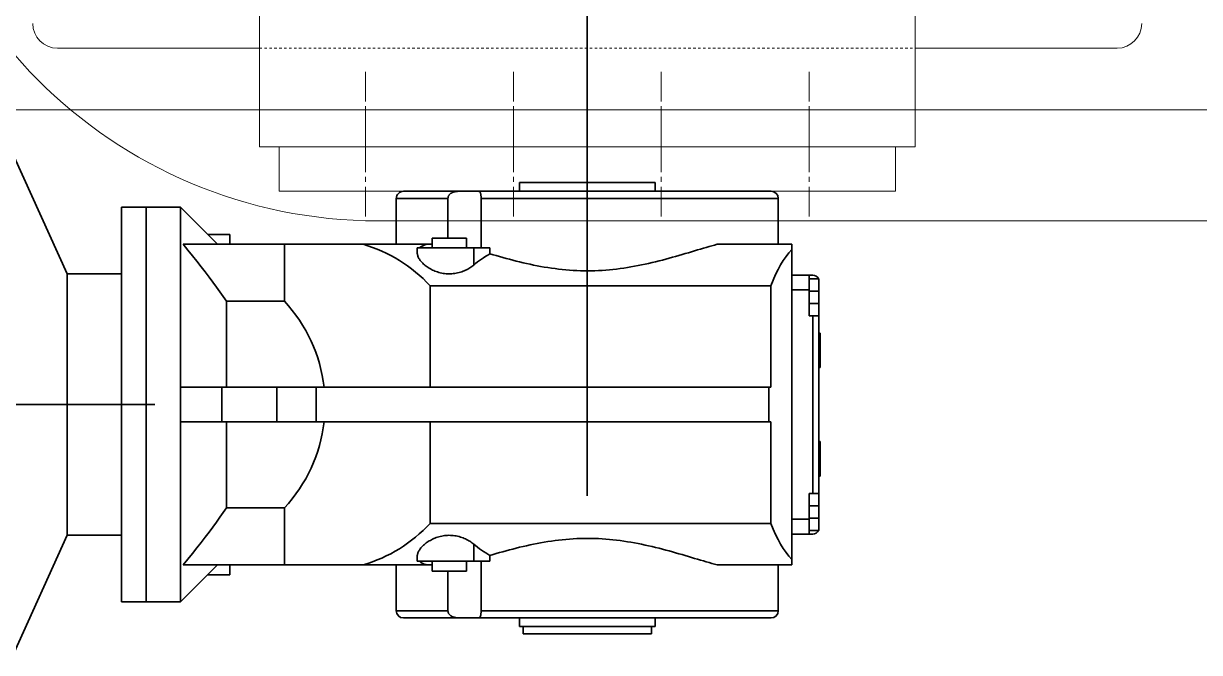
# Model space of a CAD drawing. Header units: millimetres. Extents: x -50460 to 50460, y -35640 to 35640.
# Drawn here: x -25433.7 to -24956.5, y -3484.7 to -3229.7 of the extents above; entities that cross this region are included whole.
import ezdxf

# ---------------------------------------------------------------- set-up
doc = ezdxf.new("R2010")
doc.units = ezdxf.units.MM
doc.linetypes.add('点画线', pattern=[18, 12, -2, 2, -2])
doc.linetypes.add('虚线', pattern=[2, 1, -1])
for name, color, linetype, lineweight in [('CDRAFT0', 7, 'Continuous', 15), ('EB0', 7, 'Continuous', 15), ('EB0_1', 7, 'Continuous', 15), ('中心线层', 1, '点画线', 18), ('尺寸线层', 4, 'Continuous', 18), ('粗实线层', 7, 'Continuous', 15), ('虚线层', 100, '虚线', 18)]:
    doc.layers.add(name, color=color, linetype=linetype, lineweight=lineweight)

# ---------------------------------------------------------------- blocks, each defined once
blk = doc.blocks.new('*X546')
at = {"layer": 'EB0_1'}
blk.add_line((-2765, -195), (-3320, -195), dxfattribs=at)
blk.add_arc((-3320, 0), 195, 90, 270, dxfattribs=at)
blk = doc.blocks.new('*X548')
at = {"layer": 'EB0_1'}
for p, q in [((125, 0), (-125, 0)), ((-125, -18), (-125, 0)), ((125, -18), (125, 0)), ((125, -18), (-125, -18))]:
    blk.add_line(p, q, dxfattribs=at)
at = {"layer": '中心线层'}
blk.add_line((0, -38.61), (0, 19.16), dxfattribs=at)
at = {"layer": '中心线层', "linetype": '点画线', "lineweight": 18}
for p, q in [((-90, -28.21), (-90, 14.29)), ((-30, -28.21), (-30, 14.29)), ((30, -28.21), (30, 14.29)), ((90, -28.21), (90, 14.29))]:
    blk.add_line(p, q, dxfattribs=at)
blk = doc.blocks.new('*X551')
at = {"layer": 'CDRAFT0', "color": 1, "linetype": 'Continuous', "lineweight": 35}
for p, q in [((0, -127), (0, 127)), ((-232.5, 10.5), (-211, -37)), ((27.5, 0), (-27.5, 0)), ((-27.5, 0), (-27.5, -3.500049)), ((27.5, 0), (27.5, -3.500049)), ((74.599998, -3.5), (-74.599998, -3.5)), ((-55.739956, -4.655975), (-55.862282, -4.778586)), ((-55.607475, -4.53805), (-55.739956, -4.655975)), ((-55.46484, -4.425127), (-55.607475, -4.53805)), ((-55.312061, -4.317526), (-55.46484, -4.425127)), ((-55.149464, -4.215743), (-55.312061, -4.317526)), ((-54.977509, -4.120235), (-55.149464, -4.215743)), ((-54.796185, -4.031132), (-54.977509, -4.120235)), ((-54.605469, -3.948565), (-54.796185, -4.031132)), ((-54.405342, -3.872659), (-54.605469, -3.948565)), ((-54.195786, -3.803545), (-54.405342, -3.872659)), ((-53.976776, -3.741349), (-54.195786, -3.803545)), ((-53.748302, -3.686201), (-53.976776, -3.741349)), ((-53.512726, -3.638647), (-53.748302, -3.686201)), ((-53.273682, -3.599058), (-53.512726, -3.638647)), ((-53.031391, -3.566938), (-53.273682, -3.599058)), ((-52.786053, -3.541783), (-53.031391, -3.566938)), ((-52.537853, -3.523091), (-52.786053, -3.541783)), ((-52.286987, -3.51036), (-52.537853, -3.523091)), ((-52.033653, -3.503087), (-52.286987, -3.51036)), ((-51.778042, -3.500769), (-52.033653, -3.503087)), ((-44.556168, -3.500206), (-44.412895, -3.503262)), ((-44.412895, -3.503262), (-44.278259, -3.513053)), ((-44.278259, -3.513053), (-44.152008, -3.530384)), ((-44.152008, -3.530384), (-44.033913, -3.556063)), ((-44.033913, -3.556063), (-43.923729, -3.590897)), ((-43.923729, -3.590897), (-43.821987, -3.635315)), ((-43.821987, -3.635315), (-43.730045, -3.688787)), ((-43.730045, -3.688787), (-43.647289, -3.751229)), ((-43.647289, -3.751229), (-43.573032, -3.822583)), ((-43.573032, -3.822583), (-43.506577, -3.902792)), ((-43.506577, -3.902792), (-43.447235, -3.991799)), ((-43.447235, -3.991799), (-43.394318, -4.089548)), ((-43.394318, -4.089548), (-43.347416, -4.195501)), ((-43.347416, -4.195501), (-43.306206, -4.308996)), ((-43.306206, -4.308996), (-43.270195, -4.429668)), ((-43.270195, -4.429668), (-43.238888, -4.557152)), ((-43.238888, -4.557152), (-43.211792, -4.691085)), ((-43.211792, -4.691085), (-43.188385, -4.831324)), ((-56.533947, -6.4), (-77.5, -6.4)), ((-77.5, -6.4), (-77.5, -25)), ((-56.527939, -6.237614), (-56.533947, -6.4)), ((-56.533947, -6.4), (-56.533947, -22.500008)), ((-56.51004, -6.076525), (-56.527939, -6.237614)), ((-56.480412, -5.917183), (-56.51004, -6.076525)), ((-56.439232, -5.76004), (-56.480412, -5.917183)), ((-56.386856, -5.60603), (-56.439232, -5.76004)), ((-56.323967, -5.456438), (-56.386856, -5.60603)), ((-56.251007, -5.311537), (-56.323967, -5.456438)), ((-56.1684, -5.171571), (-56.251007, -5.311537)), ((-56.076431, -5.036585), (-56.1684, -5.171571)), ((-55.974442, -4.905562), (-56.076431, -5.036585)), ((-55.862282, -4.778586), (-55.974442, -4.905562)), ((-43.188385, -4.831324), (-43.168091, -4.979375)), ((-43.168091, -4.979375), (-43.150688, -5.135419)), ((-43.150688, -5.135419), (-43.135994, -5.299237)), ((-43.135994, -5.299237), (-43.123848, -5.470614)), ((-43.123848, -5.470614), (-43.11409, -5.648996)), ((-43.11409, -5.648996), (-43.106647, -5.832013)), ((-43.106647, -5.832013), (-43.101448, -6.018657)), ((-43.101448, -6.018657), (-43.098392, -6.208221)), ((-43.098392, -6.208221), (-43.097393, -6.4)), ((77.5, -6.4), (-43.097393, -6.4)), ((-43.097393, -6.4), (-43.097393, -26.5)), ((77.5, -6.4), (77.5, -25)), ((-165, -10), (-189, -10)), ((-189, -10), (-189, -170)), ((-179, -10), (-179, -170)), ((-165, -10), (-150, -25)), ((-165, -10), (-165, -170)), ((-145, -21), (-154, -21)), ((-145, -21), (-145, -25.000103)), ((-49, -22.5), (-63, -22.5)), ((-63, -22.5), (-63, -26.500008)), ((-49, -22.5), (-49, -26.500008)), ((-164.000061, -25), (-162.066452, -27.364332)), ((-62.999992, -25), (-164.000061, -25)), ((-162.066452, -27.364332), (-160.207138, -29.666735)), ((-122.900002, -25), (-122.900002, -48.119812)), ((-39.517685, -26.5), (-68.999969, -26.5)), ((-68.999969, -26.5), (-68.999969, -28.518225)), ((-68.999771, -28.536131), (-68.987167, -28.796545)), ((-67.9384, -26.33329), (-68.120407, -26.500023)), ((-67.738571, -26.17182), (-67.9384, -26.33329)), ((-67.521187, -26.015995), (-67.738571, -26.17182)), ((-67.286491, -25.866188), (-67.521187, -26.015995)), ((-67.034782, -25.722679), (-67.286491, -25.866188)), ((-66.766708, -25.585579), (-67.034782, -25.722679)), ((-66.483116, -25.455008), (-66.766708, -25.585579)), ((-66.184853, -25.331089), (-66.483116, -25.455008)), ((-65.872757, -25.213945), (-66.184853, -25.331089)), ((-65.547836, -25.103622), (-65.872757, -25.213945)), ((-65.211449, -25.000046), (-65.547836, -25.103622)), ((-46.087379, -26.5), (-46.087379, -33.440317)), ((-39.517685, -26.5), (-39.517685, -28.844358)), ((41.016052, -28.401815), (39.749752, -28.776073)), ((42.266075, -28.030405), (41.016052, -28.401815)), ((43.499275, -27.662998), (42.266075, -28.030405)), ((44.715103, -27.300751), (43.499275, -27.662998)), ((45.913025, -26.944803), (44.715103, -27.300751)), ((47.092556, -26.596226), (45.913025, -26.944803)), ((48.253189, -26.25605), (47.092556, -26.596226)), ((49.394428, -25.925318), (48.253189, -26.25605)), ((50.515774, -25.605062), (49.394428, -25.925318)), ((51.616722, -25.29632), (50.515774, -25.605062)), ((52.696815, -25.00005), (51.616722, -25.29632)), ((83, -25), (52.696838, -25)), ((83, -25), (83, -155)), ((-160.207138, -29.666735), (-158.419205, -31.910667)), ((-158.419205, -31.910667), (-156.699966, -34.099411)), ((-68.987167, -28.796545), (-68.952919, -29.061932)), ((-68.952919, -29.061932), (-68.897385, -29.331739)), ((-68.897385, -29.331739), (-68.820915, -29.605412)), ((-68.820915, -29.605412), (-68.723869, -29.882393)), ((-68.723869, -29.882393), (-68.606628, -30.162106)), ((-68.606628, -30.162106), (-68.469818, -30.443832)), ((-68.469818, -30.443832), (-68.314156, -30.726818)), ((-68.314156, -30.726818), (-68.14035, -31.010307)), ((-68.14035, -31.010307), (-67.949127, -31.293545)), ((-67.949127, -31.293545), (-67.741196, -31.575779)), ((-67.741196, -31.575779), (-67.517166, -31.856392)), ((-67.517166, -31.856392), (-67.272621, -32.140444)), ((-67.272621, -32.140444), (-67.005203, -32.429514)), ((-67.005203, -32.429514), (-66.715202, -32.72183)), ((-66.715202, -32.72183), (-66.402939, -33.015615)), ((-66.402939, -33.015615), (-66.069183, -33.309053)), ((-66.069183, -33.309053), (-65.714966, -33.600321)), ((-39.517677, -28.844376), (-38.232849, -29.220509)), ((-38.232849, -29.220509), (-36.932945, -29.596949)), ((-36.932945, -29.596949), (-35.618549, -29.972477)), ((-35.618549, -29.972477), (-34.290253, -30.345877)), ((-34.290253, -30.345877), (-32.948643, -30.715927)), ((-32.948643, -30.715927), (-31.59432, -31.081413)), ((-31.59432, -31.081413), (-30.227808, -31.441126)), ((-30.227808, -31.441126), (-28.84939, -31.793917)), ((-28.84939, -31.793917), (-27.459688, -32.138588)), ((-27.459688, -32.138588), (-26.059368, -32.47394)), ((-26.059368, -32.47394), (-24.649097, -32.798765)), ((-24.649097, -32.798765), (-23.229546, -33.111864)), ((-23.229546, -33.111864), (-21.801386, -33.412037)), ((22.061808, -33.35844), (20.627153, -33.647251)), ((23.488453, -33.055832), (22.061808, -33.35844)), ((24.906366, -32.740509), (23.488453, -33.055832)), ((26.314877, -32.413679), (24.906366, -32.740509)), ((27.713314, -32.076544), (26.314877, -32.413679)), ((29.101013, -31.730305), (27.713314, -32.076544)), ((30.477306, -31.376167), (29.101013, -31.730305)), ((31.841621, -31.015318), (30.477306, -31.376167)), ((33.193676, -30.648911), (31.841621, -31.015318)), ((34.532906, -30.27816), (33.193676, -30.648911)), ((35.858719, -29.904284), (34.532906, -30.27816)), ((37.170521, -29.528498), (35.858719, -29.904284)), ((38.467728, -29.152023), (37.170521, -29.528498)), ((39.749752, -28.776073), (38.467728, -29.152023)), ((-189, -37), (-211, -37)), ((-211, -37), (-211, -143)), ((-156.699966, -34.099411), (-155.046906, -36.236076)), ((-155.046906, -36.236076), (-153.457703, -38.323635)), ((-65.714966, -33.600321), (-65.341324, -33.887598)), ((-65.341324, -33.887598), (-64.949387, -34.169142)), ((-64.949387, -34.169142), (-64.540794, -34.443253)), ((-64.540794, -34.443253), (-64.117287, -34.708212)), ((-64.117287, -34.708212), (-63.680637, -34.962317)), ((-63.680637, -34.962317), (-63.233089, -35.204079)), ((-63.233089, -35.204079), (-62.777126, -35.432167)), ((-62.777126, -35.432167), (-62.314137, -35.645744)), ((-62.314137, -35.645744), (-61.829166, -35.850773)), ((-61.829166, -35.850773), (-61.318859, -36.046837)), ((-61.318859, -36.046837), (-60.785915, -36.230663)), ((-60.785915, -36.230663), (-60.233376, -36.399296)), ((-60.233376, -36.399296), (-59.664742, -36.550293)), ((-59.664742, -36.550293), (-59.083508, -36.681301)), ((-59.083508, -36.681301), (-58.493237, -36.790642)), ((-58.493237, -36.790642), (-57.898193, -36.877243)), ((-57.898193, -36.877243), (-57.302731, -36.940117)), ((-57.302731, -36.940117), (-56.711441, -36.979301)), ((-56.711441, -36.979301), (-56.129093, -36.995514)), ((-55.551571, -36.989384), (-56.129093, -36.995514)), ((-54.963707, -36.960613), (-55.551571, -36.989384)), ((-54.36953, -36.90847), (-54.963707, -36.960613)), ((-53.773754, -36.832432), (-54.36953, -36.90847)), ((-53.180801, -36.733181), (-53.773754, -36.832432)), ((-52.595009, -36.611767), (-53.180801, -36.733181)), ((-52.020298, -36.469471), (-52.595009, -36.611767)), ((-51.460091, -36.308468), (-52.020298, -36.469471)), ((-50.917923, -36.131149), (-51.460091, -36.308468)), ((-50.397106, -35.940182), (-50.917923, -36.131149)), ((-49.900417, -35.738773), (-50.397106, -35.940182)), ((-49.429771, -35.52985), (-49.900417, -35.738773)), ((-48.970844, -35.308344), (-49.429771, -35.52985)), ((-48.519207, -35.072561), (-48.970844, -35.308344)), ((-48.077354, -34.823837), (-48.519207, -35.072561)), ((-47.647705, -34.563549), (-48.077354, -34.823837)), ((-47.232197, -34.293339), (-47.647705, -34.563549)), ((-46.832558, -34.014923), (-47.232197, -34.293339)), ((-46.450523, -33.730013), (-46.832558, -34.014923)), ((-46.087448, -33.440315), (-46.450523, -33.730013)), ((-21.801386, -33.412037), (-20.365356, -33.698229)), ((-20.365356, -33.698229), (-18.922195, -33.969412)), ((-18.922195, -33.969412), (-17.472651, -34.224569)), ((-17.472651, -34.224569), (-16.017464, -34.462679)), ((-16.017464, -34.462679), (-14.557348, -34.682732)), ((-14.557348, -34.682732), (-13.093045, -34.883944)), ((-13.093045, -34.883944), (-11.625399, -35.065668)), ((-11.625399, -35.065668), (-10.155255, -35.227259)), ((-10.155255, -35.227259), (-8.683462, -35.368065)), ((-8.683462, -35.368065), (-7.210865, -35.487448)), ((-7.210865, -35.487448), (-5.738338, -35.584988)), ((-5.738338, -35.584988), (-4.266786, -35.660564)), ((-4.266786, -35.660564), (-2.797121, -35.714085)), ((-2.797121, -35.714085), (-1.330251, -35.745457)), ((-1.330251, -35.745457), (0.132951, -35.754578)), ((1.596857, -35.741402), (0.132951, -35.754578)), ((3.064303, -35.705994), (1.596857, -35.741402)), ((4.534379, -35.648453), (3.064303, -35.705994)), ((6.006176, -35.568874), (4.534379, -35.648453)), ((7.478783, -35.46735), (6.006176, -35.568874)), ((8.951298, -35.344025), (7.478783, -35.46735)), ((10.422853, -35.199389), (8.951298, -35.344025)), ((11.892606, -35.034088), (10.422853, -35.199389)), ((13.359707, -34.84877), (11.892606, -35.034088)), ((14.823311, -34.644081), (13.359707, -34.84877)), ((16.282579, -34.420675), (14.823311, -34.644081)), ((17.736795, -34.17939), (16.282579, -34.420675)), ((19.185234, -33.921242), (17.736795, -34.17939)), ((20.627153, -33.647251), (19.185234, -33.921242)), ((91.5, -37.5), (83, -37.5)), ((90, -37.5), (90, -54)), ((-153.457703, -38.323635), (-151.930206, -40.364914)), ((-151.930206, -40.364914), (-150.462433, -42.362621)), ((-150.462433, -42.362621), (-149.052567, -44.319355)), ((74.51545, -41.799999), (-63.799999, -41.799999)), ((-63.799999, -41.799999), (-63.799999, -83)), ((74.51545, -41.799999), (74.51545, -83)), ((94, -39), (90, -39)), ((93.399605, -38.374825), (93.399597, -38.374844)), ((93.399597, -38.374844), (93.399597, -38.374866)), ((93.399612, -38.374763), (93.399605, -38.374783)), ((93.399605, -38.374783), (93.399605, -38.374825)), ((93.399612, -38.374744), (93.399612, -38.374763)), ((94, -39), (94, -141)), ((-149.052567, -44.319355), (-147.698929, -46.237617)), ((-147.698929, -46.237617), (-146.399994, -48.119812)), ((90, -43.5), (83, -43.5)), ((94, -44), (90, -44)), ((-122.900002, -48.119812), (-146.399994, -48.119812)), ((-146.399994, -48.119812), (-146.399994, -83)), ((94, -49), (90, -49)), ((93.999947, -52.351456), (93.999947, -52.351479)), ((93.999947, -52.351479), (93.999954, -52.351501)), ((93.999954, -52.351501), (93.999954, -52.351563)), ((93.999954, -52.351563), (93.999962, -52.351585)), ((94, -54), (90, -54)), ((91.5, -54), (91.5, -126)), ((93.999954, -53.682472), (93.999947, -53.682491)), ((93.999947, -53.682491), (93.999947, -53.682507)), ((93.999962, -53.682457), (93.999954, -53.682472)), ((93.999969, -53.682423), (93.999962, -53.682442)), ((93.999962, -53.682442), (93.999962, -53.682457)), ((93.999969, -53.682407), (93.999969, -53.682423)), ((94.5, -61), (93.999908, -61)), ((94.5, -61), (94.5, -75)), ((94.5, -75), (93.999992, -75)), ((74.51545, -83), (-165, -83)), ((-148.300003, -83), (-148.300003, -97)), ((-125.953758, -83), (-125.953758, -97)), ((-110, -83), (-110, -97)), ((73.707397, -83), (73.707397, -97)), ((-175.45, -90), (-253.55, -90)), ((74.51545, -97), (-165, -97)), ((-146.399994, -97), (-146.399994, -131.880188)), ((-63.799999, -97), (-63.799999, -138.199997)), ((74.51545, -97), (74.51545, -138.199997)), ((94.5, -105), (93.999947, -105)), ((94.5, -105), (94.5, -119)), ((94.5, -119), (93.999992, -119)), ((94, -126), (90, -126)), ((90, -126), (90, -136.5)), ((-146.399994, -131.880188), (-147.698929, -133.76239)), ((-122.900002, -131.880188), (-146.399994, -131.880188)), ((-122.900002, -131.880188), (-122.900002, -155)), ((94, -131), (90, -131)), ((-150.462433, -137.637375), (-151.930206, -139.635086)), ((-149.052567, -135.680649), (-150.462433, -137.637375)), ((-147.698929, -133.76239), (-149.052567, -135.680649)), ((74.51545, -138.199997), (-63.799999, -138.199997)), ((90, -136.5), (83, -136.5)), ((94, -136), (90, -136)), ((90, -136.5), (90, -142.5)), ((-211, -143), (-232.5, -190.5)), ((-189, -143), (-211, -143)), ((-153.457703, -141.676361), (-155.046906, -143.763916)), ((-151.930206, -139.635086), (-153.457703, -141.676361)), ((-57.898193, -143.122757), (-58.493237, -143.209351)), ((-57.302731, -143.059875), (-57.898193, -143.122757)), ((-56.711441, -143.020706), (-57.302731, -143.059875)), ((-56.129093, -143.004486), (-56.711441, -143.020706)), ((-56.129093, -143.004486), (-55.551571, -143.01062)), ((-55.551571, -143.01062), (-54.963707, -143.039383)), ((-54.963707, -143.039383), (-54.36953, -143.091537)), ((-54.36953, -143.091537), (-53.773754, -143.167572)), ((91.5, -142.5), (83, -142.5)), ((94, -141), (90, -141)), ((-156.699966, -145.900589), (-158.419205, -148.089325)), ((-155.046906, -143.763916), (-156.699966, -145.900589)), ((-67.272621, -147.859558), (-67.517166, -148.143616)), ((-67.005203, -147.57048), (-67.272621, -147.859558)), ((-66.715202, -147.278168), (-67.005203, -147.57048)), ((-66.402939, -146.98439), (-66.715202, -147.278168)), ((-66.069183, -146.690948), (-66.402939, -146.98439)), ((-65.714966, -146.399673), (-66.069183, -146.690948)), ((-65.341324, -146.112396), (-65.714966, -146.399673)), ((-64.949387, -145.830856), (-65.341324, -146.112396)), ((-64.540794, -145.556747), (-64.949387, -145.830856)), ((-64.117287, -145.291794), (-64.540794, -145.556747)), ((-63.680637, -145.037689), (-64.117287, -145.291794)), ((-63.233089, -144.795914), (-63.680637, -145.037689)), ((-62.777126, -144.567841), (-63.233089, -144.795914)), ((-62.314137, -144.354263), (-62.777126, -144.567841)), ((-61.829166, -144.149231), (-62.314137, -144.354263)), ((-61.318859, -143.953156), (-61.829166, -144.149231)), ((-60.785915, -143.769333), (-61.318859, -143.953156)), ((-60.233376, -143.600708), (-60.785915, -143.769333)), ((-59.664742, -143.449707), (-60.233376, -143.600708)), ((-59.083508, -143.318695), (-59.664742, -143.449707)), ((-58.493237, -143.209351), (-59.083508, -143.318695)), ((-53.773754, -143.167572), (-53.180801, -143.266815)), ((-53.180801, -143.266815), (-52.595009, -143.388229)), ((-52.595009, -143.388229), (-52.020298, -143.530533)), ((-52.020298, -143.530533), (-51.460091, -143.691528)), ((-51.460091, -143.691528), (-50.917923, -143.868851)), ((-50.917923, -143.868851), (-50.397106, -144.059814)), ((-50.397106, -144.059814), (-49.900417, -144.26123)), ((-49.900417, -144.26123), (-49.429771, -144.470154)), ((-49.429771, -144.470154), (-48.970844, -144.69165)), ((-48.970844, -144.69165), (-48.519207, -144.927444)), ((-48.519207, -144.927444), (-48.077354, -145.176163)), ((-48.077354, -145.176163), (-47.647705, -145.436447)), ((-47.647705, -145.436447), (-47.232197, -145.706665)), ((-47.232197, -145.706665), (-46.832558, -145.985077)), ((-46.832558, -145.985077), (-46.450523, -146.269989)), ((-46.450523, -146.269989), (-46.087448, -146.559692)), ((-46.087379, -146.559677), (-46.087379, -153.5)), ((-27.459688, -147.861404), (-28.84939, -148.206085)), ((-26.059368, -147.526062), (-27.459688, -147.861404)), ((-24.649097, -147.201233), (-26.059368, -147.526062)), ((-23.229546, -146.888138), (-24.649097, -147.201233)), ((-21.801386, -146.587967), (-23.229546, -146.888138)), ((-20.365356, -146.301773), (-21.801386, -146.587967)), ((-18.922195, -146.030594), (-20.365356, -146.301773)), ((-17.472651, -145.775436), (-18.922195, -146.030594)), ((-16.017464, -145.537323), (-17.472651, -145.775436)), ((-14.557348, -145.317276), (-16.017464, -145.537323)), ((-13.093045, -145.116058), (-14.557348, -145.317276)), ((-11.625399, -144.934326), (-13.093045, -145.116058)), ((-10.155255, -144.772736), (-11.625399, -144.934326)), ((-8.683462, -144.631927), (-10.155255, -144.772736)), ((-7.210865, -144.512558), (-8.683462, -144.631927)), ((-5.738338, -144.415009), (-7.210865, -144.512558)), ((-4.266786, -144.339432), (-5.738338, -144.415009)), ((-2.797121, -144.285919), (-4.266786, -144.339432)), ((-1.330251, -144.254547), (-2.797121, -144.285919)), ((0.132951, -144.245422), (-1.330251, -144.254547)), ((0.132951, -144.245422), (1.596857, -144.258606)), ((1.596857, -144.258606), (3.064303, -144.294006)), ((3.064303, -144.294006), (4.534379, -144.351547)), ((4.534379, -144.351547), (6.006176, -144.431122)), ((6.006176, -144.431122), (7.478783, -144.532654)), ((7.478783, -144.532654), (8.951298, -144.655975)), ((8.951298, -144.655975), (10.422853, -144.800613)), ((10.422853, -144.800613), (11.892606, -144.965912)), ((11.892606, -144.965912), (13.359707, -145.15123)), ((13.359707, -145.15123), (14.823311, -145.355911)), ((14.823311, -145.355911), (16.282579, -145.57933)), ((16.282579, -145.57933), (17.736795, -145.820602)), ((17.736795, -145.820602), (19.185234, -146.078766)), ((19.185234, -146.078766), (20.627153, -146.352753)), ((20.627153, -146.352753), (22.061808, -146.641556)), ((22.061808, -146.641556), (23.488453, -146.944168)), ((23.488453, -146.944168), (24.906366, -147.259491)), ((24.906366, -147.259491), (26.314877, -147.586319)), ((26.314877, -147.586319), (27.713314, -147.923462)), ((-162.066452, -152.635666), (-164.000061, -155)), ((-160.207138, -150.333267), (-162.066452, -152.635666)), ((-158.419205, -148.089325), (-160.207138, -150.333267)), ((-68.999969, -151.481781), (-68.999969, -153.5)), ((-68.987167, -151.203461), (-68.999771, -151.463867)), ((-68.952919, -150.938065), (-68.987167, -151.203461)), ((-68.897385, -150.668259), (-68.952919, -150.938065)), ((-68.820915, -150.394592), (-68.897385, -150.668259)), ((-68.723869, -150.117599), (-68.820915, -150.394592)), ((-68.606628, -149.837891), (-68.723869, -150.117599)), ((-68.469818, -149.556168), (-68.606628, -149.837891)), ((-68.314156, -149.273178), (-68.469818, -149.556168)), ((-68.14035, -148.9897), (-68.314156, -149.273178)), ((-67.949127, -148.706451), (-68.14035, -148.9897)), ((-67.741196, -148.424225), (-67.949127, -148.706451)), ((-67.517166, -148.143616), (-67.741196, -148.424225)), ((-39.517685, -151.15564), (-39.517685, -153.5)), ((-38.232849, -150.779495), (-39.517677, -151.155624)), ((-36.932945, -150.403046), (-38.232849, -150.779495)), ((-35.618549, -150.027527), (-36.932945, -150.403046)), ((-34.290253, -149.654129), (-35.618549, -150.027527)), ((-32.948643, -149.284073), (-34.290253, -149.654129)), ((-31.59432, -148.918594), (-32.948643, -149.284073)), ((-30.227808, -148.558868), (-31.59432, -148.918594)), ((-28.84939, -148.206085), (-30.227808, -148.558868)), ((27.713314, -147.923462), (29.101013, -148.269699)), ((29.101013, -148.269699), (30.477306, -148.623825)), ((30.477306, -148.623825), (31.841621, -148.98468)), ((31.841621, -148.98468), (33.193676, -149.351089)), ((33.193676, -149.351089), (34.532906, -149.721832)), ((34.532906, -149.721832), (35.858719, -150.095718)), ((35.858719, -150.095718), (37.170521, -150.471497)), ((37.170521, -150.471497), (38.467728, -150.847977)), ((38.467728, -150.847977), (39.749752, -151.223923)), ((39.749752, -151.223923), (41.016052, -151.59819)), ((41.016052, -151.59819), (42.266075, -151.969589)), ((42.266075, -151.969589), (43.499275, -152.337006)), ((43.499275, -152.337006), (44.715103, -152.699249)), ((-150, -155), (-165, -170)), ((-62.999992, -155), (-164.000061, -155)), ((-145, -155.000107), (-145, -159)), ((-77.5, -155), (-77.5, -173.600006)), ((-39.517685, -153.5), (-68.999969, -153.5)), ((-68.120407, -153.499969), (-67.9384, -153.666718)), ((-67.9384, -153.666718), (-67.738571, -153.828186)), ((-67.738571, -153.828186), (-67.521187, -153.984009)), ((-67.521187, -153.984009), (-67.286491, -154.13382)), ((-67.286491, -154.13382), (-67.034782, -154.277313)), ((-67.034782, -154.277313), (-66.766708, -154.414429)), ((-66.766708, -154.414429), (-66.483116, -154.544998)), ((-66.483116, -154.544998), (-66.184853, -154.668915)), ((-66.184853, -154.668915), (-65.872757, -154.786057)), ((-65.872757, -154.786057), (-65.547836, -154.896378)), ((-65.547836, -154.896378), (-65.211449, -154.999954)), ((-63, -153.500015), (-63, -157.5)), ((-49, -153.500015), (-49, -157.5)), ((-43.097393, -153.5), (-43.097393, -173.600006)), ((44.715103, -152.699249), (45.913025, -153.055191)), ((45.913025, -153.055191), (47.092556, -153.403778)), ((47.092556, -153.403778), (48.253189, -153.743942)), ((48.253189, -153.743942), (49.394428, -154.074677)), ((49.394428, -154.074677), (50.515774, -154.394943)), ((50.515774, -154.394943), (51.616722, -154.703674)), ((51.616722, -154.703674), (52.696815, -154.999954)), ((83, -155), (52.696838, -155)), ((77.5, -155), (77.5, -173.600006)), ((83, -155), (82.99987, -155)), ((-145, -159), (-154, -159)), ((-49, -157.5), (-63, -157.5)), ((-56.533947, -157.5), (-56.533947, -173.600006)), ((-165, -170), (-189, -170)), ((-56.533947, -173.600006), (-77.5, -173.600006)), ((74.599998, -176.5), (-74.599998, -176.5)), ((-56.533947, -173.600006), (-56.52557, -173.791779)), ((-56.52557, -173.791779), (-56.500671, -173.981339)), ((-56.500671, -173.981339), (-56.459599, -174.167984)), ((-56.459599, -174.167984), (-56.402699, -174.350998)), ((-56.402699, -174.350998), (-56.330456, -174.529388)), ((-56.330456, -174.529388), (-56.244259, -174.70076)), ((-56.244259, -174.70076), (-56.145023, -174.864578)), ((-56.145023, -174.864578), (-56.033531, -175.02063)), ((-56.033531, -175.02063), (-55.910568, -175.168671)), ((-55.910568, -175.168671), (-55.776524, -175.308914)), ((-55.776524, -175.308914), (-55.630051, -175.442841)), ((-55.630051, -175.442841), (-55.470932, -175.570328)), ((-55.470932, -175.570328), (-55.29916, -175.69101)), ((-55.29916, -175.69101), (-55.114719, -175.804504)), ((-55.114719, -175.804504), (-54.917587, -175.910446)), ((-54.917587, -175.910446), (-54.708454, -176.008194)), ((-54.708454, -176.008194), (-54.488136, -176.097214)), ((-54.488136, -176.097214), (-54.256603, -176.177414)), ((-54.256603, -176.177414), (-54.013824, -176.248764)), ((-54.013824, -176.248764), (-53.759762, -176.311218)), ((-53.759762, -176.311218), (-53.494381, -176.364685)), ((-53.494381, -176.364685), (-53.217876, -176.409103)), ((-53.217876, -176.409103), (-52.935707, -176.443939)), ((-52.935707, -176.443939), (-52.650387, -176.46962)), ((-52.650387, -176.46962), (-52.362171, -176.486954)), ((-52.362171, -176.486954), (-52.071304, -176.496735)), ((-52.071304, -176.496735), (-51.778042, -176.499786)), ((-44.430866, -176.496918), (-44.556171, -176.499237)), ((-44.312351, -176.489639), (-44.430866, -176.496918)), ((-44.200451, -176.476913), (-44.312351, -176.489639)), ((-44.094994, -176.458221), (-44.200451, -176.476913)), ((-43.9958, -176.43306), (-44.094994, -176.458221)), ((-43.902695, -176.40094), (-43.9958, -176.43306)), ((-43.815502, -176.361359), (-43.902695, -176.40094)), ((-43.734051, -176.313797), (-43.815502, -176.361359)), ((-43.659199, -176.258652), (-43.734051, -176.313797)), ((-43.591259, -176.196457), (-43.659199, -176.258652)), ((-43.529781, -176.127335), (-43.591259, -176.196457)), ((-43.474312, -176.051437), (-43.529781, -176.127335)), ((-43.424404, -175.968872), (-43.474312, -176.051437)), ((-43.379601, -175.879761), (-43.424404, -175.968872)), ((-43.339455, -175.784256), (-43.379601, -175.879761)), ((-43.303516, -175.68248), (-43.339455, -175.784256)), ((-43.2715, -175.574875), (-43.303516, -175.68248)), ((-43.243198, -175.461945), (-43.2715, -175.574875)), ((-43.218315, -175.344025), (-43.243198, -175.461945)), ((-43.19656, -175.22142), (-43.218315, -175.344025)), ((-43.177647, -175.094437), (-43.19656, -175.22142)), ((-43.161285, -174.963409), (-43.177647, -175.094437)), ((-43.147171, -174.82843), (-43.161285, -174.963409)), ((-43.135025, -174.688461), (-43.147171, -174.82843)), ((-43.124737, -174.543564), (-43.135025, -174.688461)), ((-43.116199, -174.393967), (-43.124737, -174.543564)), ((-43.109318, -174.23996), (-43.116199, -174.393967)), ((-43.104034, -174.082809), (-43.109318, -174.23996)), ((-43.100315, -173.923477), (-43.104034, -174.082809)), ((-43.098118, -173.76239), (-43.100315, -173.923477)), ((-43.097393, -173.600006), (-43.098118, -173.76239)), ((77.5, -173.600006), (-43.097393, -173.600006)), ((-27.5, -176.500046), (-27.5, -180)), ((27.5, -176.500046), (27.5, -180)), ((27.5, -180), (-27.5, -180)), ((-26, -180), (-26, -183)), ((26, -180), (26, -183)), ((26, -183), (-26, -183))]:
    blk.add_line(p, q, dxfattribs=at)
for centre, radius, start, end in [((-74.6, -6.4), 2.9, 89.99996985, 180), ((74.6, -6.4), 2.9, 0, 90), ((-107.8, -82.592156), 60, 42.83342807, 73.71306537), ((91.5, -40), 2.5, 23.57795252, 90), ((91.5, -40), 2.5, 0, 0.15875374), ((-167.8, -90), 61.4, 6.54632566, 43.00700135), ((-167.8, -90), 61.4, 316.99299865, 353.45367434), ((-107.8, -97.407844), 60, 286.28693463, 317.16657193), ((91.5, -140), 2.5, 270, 336.42159556), ((91.5, -140), 2.5, 359.84124619, 0), ((-74.6, -173.6), 2.9, 180.00012059, 270.00003015), ((74.6, -173.6), 2.9, 270, 359.99987941)]:
    blk.add_arc(centre, radius, start, end, dxfattribs=at)
for centre, ratio, start_param, end_param in [((92.292603, -82.592156), 0.4040262333, 3.534995279, 3.9648046215), ((-16.890418, -82.592156), 0.84848485, 3.6021686966, 3.7523789628), ((92.292603, -97.407844), 0.4040262333, 5.4599733393, 5.8897826817), ((-16.890418, -97.407844), 0.84848485, 5.6723989979, 5.8226092642)]:
    blk.add_ellipse(centre, major_axis=(0, -60), ratio=ratio, start_param=start_param, end_param=end_param, dxfattribs=at)
blk = doc.blocks.new('*X547')
at = {"layer": 'EB0_1'}
for p, q in [((-28, 125), (-28, -125)), ((-28, 125), (-28, -165)), ((238, 125), (238, -125)), ((238, 125), (238, -165)), ((-28, -125), (-110, -125)), ((-110, -125), (-40, -125)), ((238, -125), (320, -125)), ((320, -125), (250, -125)), ((-28, -165), (238, -165))]:
    blk.add_line(p, q, dxfattribs=at)
for centre, start, end in [((-110, -115), 180, 270), ((320, -115), 270, 360)]:
    blk.add_arc(centre, 10, start, end, dxfattribs=at)
at = {"layer": '中心线层', "linetype": '点画线', "lineweight": 18}
for p, q in [((105, 143), (105, -168)), ((15, -134.57), (15, -174.16)), ((75, -134.57), (75, -174.16)), ((135, -134.57), (135, -174.16)), ((195, -134.57), (195, -174.16))]:
    blk.add_line(p, q, dxfattribs=at)
at = {"layer": '虚线层'}
blk.add_line((-28, -125), (238, -125), dxfattribs=at)
at = {"layer": '尺寸线层'}
for name, p in [('*X551', (105, -179.5)), ('*X548', (105, -165))]:
    blk.add_blockref(name, p, dxfattribs=at)
blk = doc.blocks.new('*X520')
at = {"layer": '中心线层', "linetype": '点画线', "lineweight": 18}
blk.add_line((-4387.79, -150), (838.99, -150), dxfattribs=at)
at = {"layer": 'EB0'}
blk.add_blockref('*X547', (-3235, 0), dxfattribs=at)
at = {"layer": '粗实线层'}
blk.add_blockref('*X546', (105, 0), dxfattribs=at)

msp = doc.modelspace()

# ---------------------------------------------------------------- block references
at = {"layer": '尺寸线层'}
msp.add_blockref('*X520', (-22074.902, -3114.726), dxfattribs=at)

# ---------------------------------------------------------------- next in the draw order: linework, layer by layer
at = {"layer": '中心线层'}
msp.add_line((-32954.742, -3264.726), (14765.258, -3264.726), dxfattribs=at)

doc.saveas('drawing.dxf')
